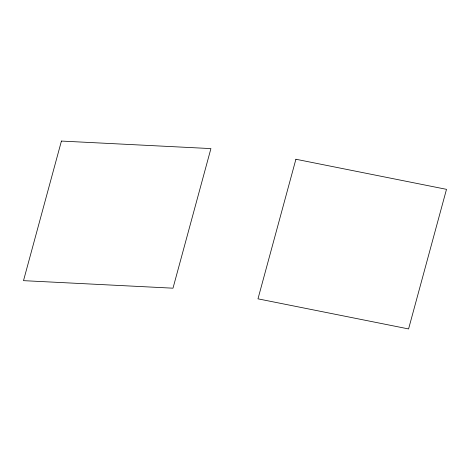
<?xml version="1.0" encoding="UTF-8"?>
<svg xmlns="http://www.w3.org/2000/svg" width="470" height="470" viewBox="0 0 470 470"><rect width="100%" height="100%" fill="white"/><g stroke="black" fill="none" stroke-linecap="round" stroke-linejoin="round"><path stroke-width="0.7" d="M61.423 141.065L23.5 280.655L172.995 288.186L210.918 148.596L61.423 141.065M295.906 159.248L257.977 298.838L408.577 328.935L446.5 189.345L295.906 159.248"/></g></svg>
